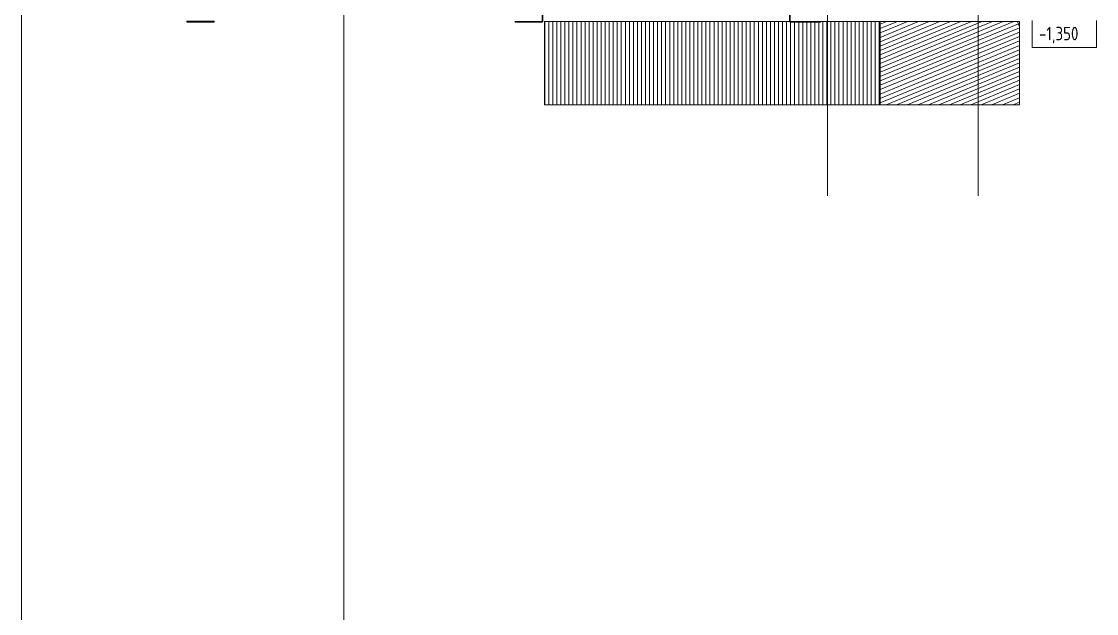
# Model space of a CAD drawing. Header units: millimetres. Extents: x -695119 to 412940, y -249585 to 622758.
# Drawn here: x 152063 to 172066, y -43080 to -32073 of the extents above; entities that cross this region are included whole.
import ezdxf

# ---------------------------------------------------------------- set-up
doc = ezdxf.new("R2010")
doc.units = ezdxf.units.MM
doc.linetypes.add('ADSK_Линия сетки', pattern=[25, 20, -2.5, 0, -2.5])
for name, color, linetype, lineweight in [('Крыши', 7, 'Continuous', 9), ('Линии', 7, 'Continuous', 9), ('Оси', 252, 'Continuous', 9), ('Стены разрез', 7, 'Continuous', 30), ('Текстовые примечания', 7, 'Continuous', 9), ('Штриховка поверхностей', 7, 'Continuous', 9)]:
    doc.layers.add(name, color=color, linetype=linetype, lineweight=lineweight)
doc.styles.add('GOST 2.304 type A_1', font='', dxfattribs={"height": 350})
doc.styles.get('GOST 2.304 type A_1').set_extended_font_data('GOST 2.304 type A')

# ---------------------------------------------------------------- blocks, each defined once
blk = doc.blocks.new('1 этаж')
at = {"layer": 'Крыши', "color": 251, "true_color": 0x636466}
for p, q in [((-13026, -114797), (-13026, -113250)), ((-13026, -113250), (-8461, -113250)), ((-7881, -113250), (-4226, -113250)), ((-6776, -113250), (-6776, -114797)), ((-4186, -113347), (-4186, -114797)), ((-4186, -114797), (-13026, -114797))]:
    blk.add_line(p, q, dxfattribs=at)
at = {"layer": 'Крыши', "color": 251, "lineweight": 18, "true_color": 0x636466}
for p, q in [((-4186, -113250), (-4226, -113250)), ((-4226, -113250), (-4186, -113347)), ((-4186, -113347), (-4186, -113250))]:
    blk.add_line(p, q, dxfattribs=at)
at = {"layer": 'Линии', "color": 251, "true_color": 0x636466}
for p, q in [((-3953, -113730), (-3953, -113230)), ((-2753, -113230), (-2753, -113730)), ((-2753, -113730), (-3953, -113730))]:
    blk.add_line(p, q, dxfattribs=at)
at = {"layer": 'Оси', "color": 251, "linetype": 'ADSK_Линия сетки', "true_color": 0x636466}
for p, q in [((-22756, -96281), (-22756, -159673)), ((-16756, -96281), (-16756, -160943)), ((-7756, -96281), (-7756, -116494)), ((-4956, -96281), (-4956, -116494))]:
    blk.add_line(p, q, dxfattribs=at)
at = {"layer": 'Стены разрез', "color": 251, "true_color": 0x636466}
for p, q in [((-13061, -113254), (-13061, -112532)), ((-8461, -112532), (-8461, -113254)), ((-19171, -113250), (-19681, -113250)), ((-19681, -113250), (-19681, -113255)), ((-19681, -113255), (-19171, -113255)), ((-19171, -113255), (-19171, -113250)), ((-13571, -113249), (-13571, -113254)), ((-13571, -113254), (-13061, -113254)), ((-8461, -113254), (-7881, -113254)), ((-7881, -113254), (-7881, -113249))]:
    blk.add_line(p, q, dxfattribs=at)
at = {"layer": 'Стены разрез', "color": 251, "linetype": 'Continuous', "lineweight": 9, "true_color": 0x636466}
blk.add_line((-19318, -113253), (-19320, -113250), dxfattribs=at)
at = {"layer": 'Штриховка поверхностей', "color": 251, "linetype": 'Continuous', "true_color": 0x636466}
for p, q in [((-13020, -114797), (-13020, -113250)), ((-12945, -114797), (-12945, -113250)), ((-12870, -114797), (-12870, -113250)), ((-12795, -114797), (-12795, -113250)), ((-12720, -114797), (-12720, -113250)), ((-12645, -114797), (-12645, -113250)), ((-12570, -114797), (-12570, -113250)), ((-12495, -114797), (-12495, -113250)), ((-12420, -114797), (-12420, -113250)), ((-12345, -114797), (-12345, -113250)), ((-12270, -114797), (-12270, -113250)), ((-12195, -114797), (-12195, -113250)), ((-12120, -114797), (-12120, -113250)), ((-12045, -114797), (-12045, -113250)), ((-11970, -114797), (-11970, -113250)), ((-11895, -114797), (-11895, -113250)), ((-11820, -114797), (-11820, -113250)), ((-11745, -114797), (-11745, -113250)), ((-11670, -114797), (-11670, -113250)), ((-11595, -114797), (-11595, -113250)), ((-11520, -114797), (-11520, -113250)), ((-11445, -114797), (-11445, -113250)), ((-11370, -114797), (-11370, -113250)), ((-11295, -114797), (-11295, -113250)), ((-11220, -114797), (-11220, -113250)), ((-11145, -114797), (-11145, -113250)), ((-11070, -114797), (-11070, -113250)), ((-10995, -114797), (-10995, -113250)), ((-10920, -114797), (-10920, -113250)), ((-10845, -114797), (-10845, -113250)), ((-10770, -114797), (-10770, -113250)), ((-10695, -114797), (-10695, -113250)), ((-10620, -114797), (-10620, -113250)), ((-10545, -114797), (-10545, -113250)), ((-10470, -114797), (-10470, -113250)), ((-10395, -114797), (-10395, -113250)), ((-10320, -114797), (-10320, -113250)), ((-10245, -114797), (-10245, -113250)), ((-10170, -114797), (-10170, -113250)), ((-10095, -114797), (-10095, -113250)), ((-10020, -114797), (-10020, -113250)), ((-9945, -114797), (-9945, -113250)), ((-9870, -114797), (-9870, -113250)), ((-9795, -114797), (-9795, -113250)), ((-9720, -114797), (-9720, -113250)), ((-9645, -114797), (-9645, -113250)), ((-9570, -114797), (-9570, -113250)), ((-9495, -114797), (-9495, -113250)), ((-9420, -114797), (-9420, -113250)), ((-9345, -114797), (-9345, -113250)), ((-9270, -114797), (-9270, -113250)), ((-9195, -114797), (-9195, -113250)), ((-9120, -114797), (-9120, -113250)), ((-9045, -114797), (-9045, -113250)), ((-8970, -114797), (-8970, -113250)), ((-8895, -114797), (-8895, -113250)), ((-8820, -114797), (-8820, -113250)), ((-8745, -114797), (-8745, -113250)), ((-8670, -114797), (-8670, -113250)), ((-8595, -114797), (-8595, -113250)), ((-8520, -114797), (-8520, -113250)), ((-8445, -114797), (-8445, -113254)), ((-8370, -114797), (-8370, -113254)), ((-8295, -114797), (-8295, -113254)), ((-8220, -114797), (-8220, -113254)), ((-8145, -114797), (-8145, -113254)), ((-8070, -114797), (-8070, -113254)), ((-7995, -114797), (-7995, -113254)), ((-7920, -114797), (-7920, -113254)), ((-7845, -114797), (-7845, -113250)), ((-7770, -114797), (-7770, -113250)), ((-7695, -114797), (-7695, -113250)), ((-7620, -114797), (-7620, -113250)), ((-7545, -114797), (-7545, -113250)), ((-7470, -114797), (-7470, -113250)), ((-7395, -114797), (-7395, -113250)), ((-7320, -114797), (-7320, -113250)), ((-7245, -114797), (-7245, -113250)), ((-7170, -114797), (-7170, -113250)), ((-7095, -114797), (-7095, -113250)), ((-7020, -114797), (-7020, -113250)), ((-6945, -114797), (-6945, -113250)), ((-6870, -114797), (-6870, -113250)), ((-6795, -114797), (-6795, -113250)), ((-6776, -113300), (-6655, -113250)), ((-6776, -113381), (-6458, -113250)), ((-6776, -113463), (-6261, -113250)), ((-6776, -113544), (-6064, -113250)), ((-6776, -113625), (-5867, -113250)), ((-6776, -113706), (-5670, -113250)), ((-6776, -113787), (-5473, -113250)), ((-6776, -113868), (-5277, -113250)), ((-6776, -113949), (-5080, -113250)), ((-6776, -114030), (-4883, -113250)), ((-6776, -114112), (-4686, -113250)), ((-6776, -114193), (-4489, -113250)), ((-6776, -114274), (-4292, -113250)), ((-6776, -114355), (-4207, -113296)), ((-6776, -114436), (-4186, -113369)), ((-6776, -114517), (-4186, -113450)), ((-6776, -114598), (-4186, -113531)), ((-6776, -114679), (-4186, -113612)), ((-6776, -114760), (-4186, -113693)), ((-6668, -114797), (-4186, -113774)), ((-6472, -114797), (-4186, -113855)), ((-6275, -114797), (-4186, -113936)), ((-6078, -114797), (-4186, -114018)), ((-5881, -114797), (-4186, -114099)), ((-5684, -114797), (-4186, -114180)), ((-5487, -114797), (-4186, -114261)), ((-5291, -114797), (-4186, -114342)), ((-5094, -114797), (-4186, -114423)), ((-4897, -114797), (-4186, -114504)), ((-4700, -114797), (-4186, -114585)), ((-4503, -114797), (-4186, -114667)), ((-4306, -114797), (-4186, -114748))]:
    blk.add_line(p, q, dxfattribs=at)
at = {"layer": 'Текстовые примечания', "color": 251, "true_color": 0x636466, "style": 'GOST 2.304 type A_1'}
blk.add_text('-1,350', height=250, dxfattribs=at).set_placement((-3823, -113599))

msp = doc.modelspace()

# ---------------------------------------------------------------- block references
msp.add_blockref('1 этаж', (174819.19, 81176.937))

doc.saveas('drawing.dxf')
